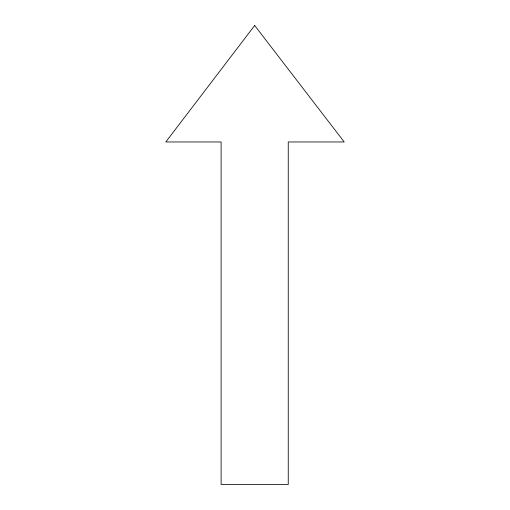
<?xml version="1.0" encoding="UTF-8"?>
<svg xmlns="http://www.w3.org/2000/svg" width="510" height="510" viewBox="0 0 510 510"><rect width="100%" height="100%" fill="white"/><g stroke="black" fill="none" stroke-linecap="round" stroke-linejoin="round"><path stroke-width="0.76" d="M254.675 25.5L165.788 141.965L221.11 141.965L221.11 484.5L288.246 484.5L288.246 141.965L344.212 141.965L254.675 25.5"/></g></svg>
